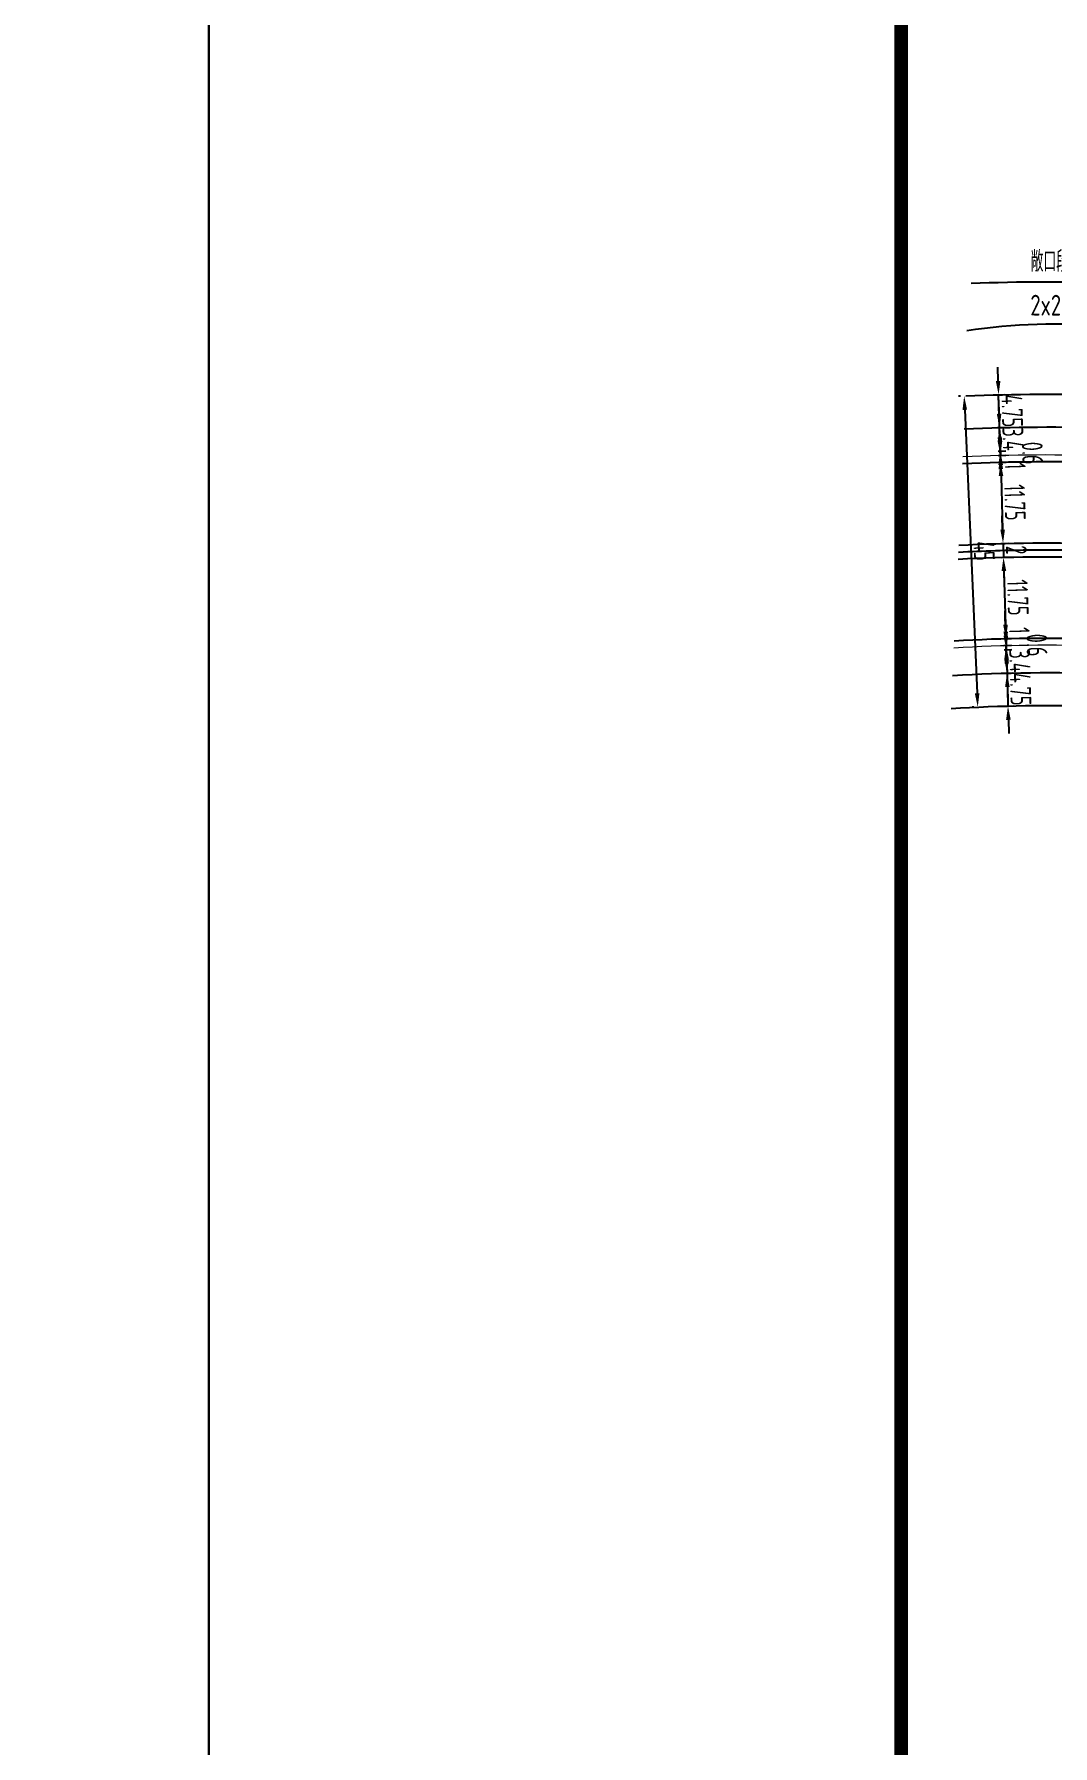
# Model space of a CAD drawing. Header units: millimetres. Extents: x -29538 to 115583, y -232866 to 15404.
# Drawn here: x 72775 to 77190, y -85841 to -78420 of the extents above; entities that cross this region are included whole.
import ezdxf

# ---------------------------------------------------------------- set-up
doc = ezdxf.new("R2010")
doc.units = ezdxf.units.MM
doc.header["$LTSCALE"] = 10
doc.header["$MEASUREMENT"] = 0
doc.linetypes.add('ACAD_ISO04W100', pattern=[30, 24, -3, 0, -3])
for name, color, linetype in [('HIDE_B', 7, 'Continuous'), ('zhix', 5, 'ACAD_ISO04W100'), ('分隔带', 3, 'Continuous'), ('图框', 7, 'Continuous'), ('标注', 4, 'Continuous'), ('路基边线', 1, 'Continuous'), ('路面边线', 7, 'Continuous')]:
    doc.layers.add(name, color=color, linetype=linetype)
doc.layers.add('隧道', color=6, linetype='Continuous', lineweight=5)
doc.styles.get("Standard").update_dxf_attribs({"font": 'gbenor.shx', "width": 0.75, "bigfont": 'gbcbig.shx'})
doc.dimstyles.get("Standard").update_dxf_attribs({"dimscale": 100, "dimtxt": 3, "dimasz": 2, "dimexe": 1, "dimexo": 1, "dimgap": 0.5, "dimtad": 1, "dimdec": 1, "dimlfac": 0.1, "dimdsep": 46, "dimtxsty": 'Standard', "dimcen": 0.5, "dimadec": 0, "dimazin": 0, "dimtfac": 1, "dimtdec": 1, "dimtofl": 0, "dimtmove": 2, "dimatfit": 3, "dimfxl": 0, "dimtolj": 1, "dimtzin": 0, "dimarcsym": 0})

# ---------------------------------------------------------------- blocks, each defined once
blk = doc.blocks.new('*D576')
at = {"layer": 'Defpoints', "color": 0, "linetype": 'ByBlock'}
for p in [(-9952743.92, 2543622.61), (-9952743.83, 2543621.5), (-9952755.55, 2543620.59)]:
    blk.add_point(p, dxfattribs=at)
at = {"layer": '标注', "linetype": 'ByBlock', "lineweight": -2}
for p, q in [((-9952743.9, 2543622.3), (-9952743.98, 2543623.41)), ((-9952755.61, 2543621.39), (-9952755.7, 2543622.5)), ((-9952753.64, 2543621.86), (-9952745.92, 2543622.46))]:
    blk.add_line(p, q, dxfattribs=at)
at = {"layer": '标注', "linetype": 'ByBlock'}
for points in [[(-9952753.67, 2543622.19), (-9952753.62, 2543621.53), (-9952755.64, 2543621.7)], [(-9952745.94, 2543622.79), (-9952745.89, 2543622.13), (-9952743.92, 2543622.61)]]:
    blk.add_solid(points, dxfattribs=at)
at = {"layer": '标注', "linetype": 'ByBlock', "insert": (-9952749.93, 2543624.05), "char_height": 3, "attachment_point": 5, "rotation": 4.4419}
blk.add_mtext('\\A1;11.75', dxfattribs=at)
blk = doc.blocks.new('*D577')
at = {"layer": 'Defpoints', "color": 0, "linetype": 'ByBlock'}
for p in [(-9952743.83, 2543621.5), (-9952741.93, 2543622.77), (-9952741.84, 2543621.66)]:
    blk.add_point(p, dxfattribs=at)
at = {"layer": '标注', "linetype": 'ByBlock', "lineweight": -2}
for p, q in [((-9952743.9, 2543622.3), (-9952743.98, 2543623.41)), ((-9952741.9, 2543622.45), (-9952741.99, 2543623.57)), ((-9952745.92, 2543622.46), (-9952747.91, 2543622.3)), ((-9952743.92, 2543622.61), (-9952741.93, 2543622.77)), ((-9952739.93, 2543622.92), (-9952737.94, 2543623.08))]:
    blk.add_line(p, q, dxfattribs=at)
at = {"layer": '标注', "linetype": 'ByBlock'}
for points in [[(-9952745.94, 2543622.79), (-9952745.89, 2543622.13), (-9952743.92, 2543622.61)], [(-9952739.96, 2543623.26), (-9952739.91, 2543622.59), (-9952741.93, 2543622.77)]]:
    blk.add_solid(points, dxfattribs=at)
at = {"layer": '标注', "linetype": 'ByBlock', "insert": (-9952743.07, 2543624.59), "char_height": 3, "attachment_point": 5, "rotation": 4.4419}
blk.add_mtext('\\A1;2', dxfattribs=at)
blk = doc.blocks.new('*D578')
at = {"layer": 'Defpoints', "color": 0, "linetype": 'ByBlock'}
for p in [(-9952730.21, 2543623.68), (-9952741.84, 2543621.66), (-9952730.13, 2543622.57)]:
    blk.add_point(p, dxfattribs=at)
at = {"layer": '标注', "linetype": 'ByBlock', "lineweight": -2}
for p, q in [((-9952741.9, 2543622.45), (-9952741.99, 2543623.57)), ((-9952739.93, 2543622.92), (-9952732.21, 2543623.52)), ((-9952730.19, 2543623.36), (-9952730.27, 2543624.48))]:
    blk.add_line(p, q, dxfattribs=at)
at = {"layer": '标注', "linetype": 'ByBlock'}
for points in [[(-9952732.23, 2543623.86), (-9952732.18, 2543623.19), (-9952730.21, 2543623.68)], [(-9952739.96, 2543623.26), (-9952739.91, 2543622.59), (-9952741.93, 2543622.77)]]:
    blk.add_solid(points, dxfattribs=at)
at = {"layer": '标注', "linetype": 'ByBlock', "insert": (-9952736.22, 2543625.12), "char_height": 3, "attachment_point": 5, "rotation": 4.4419}
blk.add_mtext('\\A1;11.75', dxfattribs=at)
blk = doc.blocks.new('*D579')
at = {"layer": 'Defpoints', "color": 0, "linetype": 'ByBlock'}
for p in [(-9952729.22, 2543623.76), (-9952730.13, 2543622.57), (-9952729.13, 2543622.64)]:
    blk.add_point(p, dxfattribs=at)
at = {"layer": '标注', "linetype": 'ByBlock', "lineweight": -2}
for p, q in [((-9952732.21, 2543623.52), (-9952734.2, 2543623.37)), ((-9952730.19, 2543623.36), (-9952730.27, 2543624.48)), ((-9952730.21, 2543623.68), (-9952729.22, 2543623.76)), ((-9952729.19, 2543623.44), (-9952729.28, 2543624.55)), ((-9952727.22, 2543623.91), (-9952725.23, 2543624.07))]:
    blk.add_line(p, q, dxfattribs=at)
at = {"layer": '标注', "linetype": 'ByBlock'}
for points in [[(-9952732.23, 2543623.86), (-9952732.18, 2543623.19), (-9952730.21, 2543623.68)], [(-9952727.25, 2543624.24), (-9952727.2, 2543623.58), (-9952729.22, 2543623.76)]]:
    blk.add_solid(points, dxfattribs=at)
at = {"layer": '标注', "linetype": 'ByBlock', "insert": (-9952731.47, 2543625.55), "char_height": 3, "attachment_point": 5, "rotation": 4.4419}
blk.add_mtext('\\A1;1', dxfattribs=at)
blk = doc.blocks.new('*D580')
at = {"layer": 'Defpoints', "color": 0, "linetype": 'ByBlock'}
for p in [(-9952728.62, 2543623.8), (-9952729.13, 2543622.64), (-9952728.53, 2543622.69)]:
    blk.add_point(p, dxfattribs=at)
at = {"layer": '标注', "linetype": 'ByBlock', "lineweight": -2}
for p, q in [((-9952731.21, 2543623.6), (-9952733.2, 2543623.45)), ((-9952729.19, 2543623.44), (-9952729.28, 2543624.55)), ((-9952729.22, 2543623.76), (-9952728.62, 2543623.8)), ((-9952728.59, 2543623.49), (-9952728.68, 2543624.6)), ((-9952726.62, 2543623.96), (-9952724.63, 2543624.11))]:
    blk.add_line(p, q, dxfattribs=at)
at = {"layer": '标注', "linetype": 'ByBlock'}
for points in [[(-9952731.24, 2543623.93), (-9952731.18, 2543623.27), (-9952729.22, 2543623.76)], [(-9952726.65, 2543624.29), (-9952726.6, 2543623.63), (-9952728.62, 2543623.8)]]:
    blk.add_solid(points, dxfattribs=at)
at = {"layer": '标注', "linetype": 'ByBlock', "insert": (-9952729.49, 2543628.19), "char_height": 3, "attachment_point": 5, "rotation": 4.4419}
blk.add_mtext('\\A1;0.6', dxfattribs=at)
blk = doc.blocks.new('*D581')
at = {"layer": 'Defpoints', "color": 0, "linetype": 'ByBlock'}
for p in [(-9952756.63, 2543621.63), (-9952756.55, 2543620.51), (-9952755.55, 2543620.59)]:
    blk.add_point(p, dxfattribs=at)
at = {"layer": '标注', "linetype": 'ByBlock', "lineweight": -2}
for p, q in [((-9952758.63, 2543621.47), (-9952760.62, 2543621.32)), ((-9952756.61, 2543621.31), (-9952756.69, 2543622.42)), ((-9952755.64, 2543621.7), (-9952756.63, 2543621.63)), ((-9952755.61, 2543621.39), (-9952755.7, 2543622.5)), ((-9952753.64, 2543621.86), (-9952751.65, 2543622.01))]:
    blk.add_line(p, q, dxfattribs=at)
at = {"layer": '标注', "linetype": 'ByBlock'}
for points in [[(-9952758.65, 2543621.8), (-9952758.6, 2543621.14), (-9952756.63, 2543621.63)], [(-9952753.67, 2543622.19), (-9952753.62, 2543621.53), (-9952755.64, 2543621.7)]]:
    blk.add_solid(points, dxfattribs=at)
at = {"layer": '标注', "linetype": 'ByBlock', "insert": (-9952755.2, 2543623.84), "char_height": 3, "attachment_point": 5, "rotation": 4.4419}
blk.add_mtext('\\A1;1', dxfattribs=at)
blk = doc.blocks.new('*D582')
at = {"layer": 'Defpoints', "color": 0, "linetype": 'ByBlock'}
for p in [(-9952757.23, 2543621.58), (-9952757.14, 2543620.47), (-9952756.55, 2543620.51)]:
    blk.add_point(p, dxfattribs=at)
at = {"layer": '标注', "linetype": 'ByBlock', "lineweight": -2}
for p, q in [((-9952759.23, 2543621.43), (-9952761.22, 2543621.27)), ((-9952757.21, 2543621.27), (-9952757.29, 2543622.38)), ((-9952756.63, 2543621.63), (-9952757.23, 2543621.58)), ((-9952756.61, 2543621.31), (-9952756.69, 2543622.42)), ((-9952754.64, 2543621.78), (-9952752.65, 2543621.94))]:
    blk.add_line(p, q, dxfattribs=at)
at = {"layer": '标注', "linetype": 'ByBlock'}
for points in [[(-9952759.25, 2543621.76), (-9952759.2, 2543621.09), (-9952757.23, 2543621.58)], [(-9952754.66, 2543622.11), (-9952754.61, 2543621.45), (-9952756.63, 2543621.63)]]:
    blk.add_solid(points, dxfattribs=at)
at = {"layer": '标注', "linetype": 'ByBlock', "insert": (-9952757.17, 2543626.24), "char_height": 3, "attachment_point": 5, "rotation": 4.4419}
blk.add_mtext('\\A1;0.6', dxfattribs=at)
blk = doc.blocks.new('*D583')
at = {"layer": 'Defpoints', "color": 0, "linetype": 'ByBlock'}
for p in [(-9952760.62, 2543621.32), (-9952760.53, 2543620.2), (-9952757.14, 2543620.47)]:
    blk.add_point(p, dxfattribs=at)
at = {"layer": '标注', "linetype": 'ByBlock', "lineweight": -2}
for p, q in [((-9952762.61, 2543621.16), (-9952764.61, 2543621.01)), ((-9952760.6, 2543621), (-9952760.68, 2543622.11)), ((-9952757.23, 2543621.58), (-9952760.62, 2543621.32)), ((-9952757.21, 2543621.27), (-9952757.29, 2543622.38)), ((-9952755.24, 2543621.74), (-9952753.24, 2543621.89))]:
    blk.add_line(p, q, dxfattribs=at)
at = {"layer": '标注', "linetype": 'ByBlock'}
for points in [[(-9952762.64, 2543621.49), (-9952762.59, 2543620.83), (-9952760.62, 2543621.32)], [(-9952755.26, 2543622.07), (-9952755.21, 2543621.4), (-9952757.23, 2543621.58)]]:
    blk.add_solid(points, dxfattribs=at)
at = {"layer": '标注', "linetype": 'ByBlock', "insert": (-9952759.07, 2543623.34), "char_height": 3, "attachment_point": 5, "rotation": 4.4419}
blk.add_mtext('\\A1;3.4', dxfattribs=at)
blk = doc.blocks.new('*D584')
at = {"layer": 'Defpoints', "color": 0, "linetype": 'ByBlock'}
for p in [(-9952765.36, 2543620.95), (-9952765.27, 2543619.84), (-9952760.53, 2543620.2)]:
    blk.add_point(p, dxfattribs=at)
at = {"layer": '标注', "linetype": 'ByBlock', "lineweight": -2}
for p, q in [((-9952765.33, 2543620.63), (-9952765.42, 2543621.75)), ((-9952760.62, 2543621.32), (-9952765.36, 2543620.95)), ((-9952760.6, 2543621), (-9952760.68, 2543622.11)), ((-9952758.63, 2543621.47), (-9952756.63, 2543621.63)), ((-9952767.35, 2543620.79), (-9952769.34, 2543620.64))]:
    blk.add_line(p, q, dxfattribs=at)
at = {"layer": '标注', "linetype": 'ByBlock'}
for points in [[(-9952767.38, 2543621.13), (-9952767.32, 2543620.46), (-9952765.36, 2543620.95)], [(-9952758.65, 2543621.8), (-9952758.6, 2543621.14), (-9952760.62, 2543621.32)]]:
    blk.add_solid(points, dxfattribs=at)
at = {"layer": '标注', "linetype": 'ByBlock', "insert": (-9952763.14, 2543623.03), "char_height": 3, "attachment_point": 5, "rotation": 4.4419}
blk.add_mtext('\\A1;4.75', dxfattribs=at)
blk = doc.blocks.new('*D585')
at = {"layer": 'Defpoints', "color": 0, "linetype": 'ByBlock'}
for p in [(-9952725.23, 2543624.07), (-9952728.53, 2543622.69), (-9952725.14, 2543622.95)]:
    blk.add_point(p, dxfattribs=at)
at = {"layer": '标注', "linetype": 'ByBlock', "lineweight": -2}
for p, q in [((-9952730.61, 2543623.65), (-9952732.61, 2543623.49)), ((-9952728.59, 2543623.49), (-9952728.68, 2543624.6)), ((-9952728.62, 2543623.8), (-9952725.23, 2543624.07)), ((-9952725.2, 2543623.75), (-9952725.29, 2543624.86)), ((-9952723.23, 2543624.22), (-9952721.24, 2543624.38))]:
    blk.add_line(p, q, dxfattribs=at)
at = {"layer": '标注', "linetype": 'ByBlock'}
for points in [[(-9952730.64, 2543623.98), (-9952730.59, 2543623.32), (-9952728.62, 2543623.8)], [(-9952723.26, 2543624.55), (-9952723.21, 2543623.89), (-9952725.23, 2543624.07)]]:
    blk.add_solid(points, dxfattribs=at)
at = {"layer": '标注', "linetype": 'ByBlock', "insert": (-9952727.07, 2543625.83), "char_height": 3, "attachment_point": 5, "rotation": 4.4419}
blk.add_mtext('\\A1;3.4', dxfattribs=at)
blk = doc.blocks.new('*D586')
at = {"layer": 'Defpoints', "color": 0, "linetype": 'ByBlock'}
for p in [(-9952720.49, 2543624.43), (-9952725.14, 2543622.95), (-9952720.41, 2543623.32)]:
    blk.add_point(p, dxfattribs=at)
at = {"layer": '标注', "linetype": 'ByBlock', "lineweight": -2}
for p, q in [((-9952727.22, 2543623.91), (-9952729.22, 2543623.76)), ((-9952725.2, 2543623.75), (-9952725.29, 2543624.86)), ((-9952725.23, 2543624.07), (-9952720.49, 2543624.43)), ((-9952720.47, 2543624.12), (-9952720.55, 2543625.23)), ((-9952718.5, 2543624.59), (-9952716.5, 2543624.74))]:
    blk.add_line(p, q, dxfattribs=at)
at = {"layer": '标注', "linetype": 'ByBlock'}
for points in [[(-9952727.25, 2543624.24), (-9952727.2, 2543623.58), (-9952725.23, 2543624.07)], [(-9952718.52, 2543624.92), (-9952718.47, 2543624.26), (-9952720.49, 2543624.43)]]:
    blk.add_solid(points, dxfattribs=at)
at = {"layer": '标注', "linetype": 'ByBlock', "insert": (-9952723.01, 2543626.14), "char_height": 3, "attachment_point": 5, "rotation": 4.4419}
blk.add_mtext('\\A1;4.75', dxfattribs=at)
blk = doc.blocks.new('*D587')
at = {"layer": 'Defpoints', "color": 0, "linetype": 'ByBlock'}
for p in [(-9952720.15, 2543620.33), (-9952720.13, 2543620.08), (-9952764.97, 2543616.25)]:
    blk.add_point(p, dxfattribs=at)
at = {"layer": '标注', "linetype": 'ByBlock', "lineweight": -2}
for p, q in [((-9952762.95, 2543616.18), (-9952722.12, 2543619.9)), ((-9952720.08, 2543619.53), (-9952720.06, 2543619.28)), ((-9952764.9, 2543615.45), (-9952764.87, 2543615.2))]:
    blk.add_line(p, q, dxfattribs=at)
at = {"layer": '标注', "linetype": 'ByBlock'}
for points in [[(-9952722.15, 2543620.23), (-9952722.09, 2543619.56), (-9952720.13, 2543620.08)], [(-9952762.98, 2543616.51), (-9952762.92, 2543615.85), (-9952764.94, 2543616)]]:
    blk.add_solid(points, dxfattribs=at)
at = {"layer": '标注', "linetype": 'ByBlock', "insert": (-9952742.71, 2543619.93), "char_height": 3, "attachment_point": 5, "rotation": 5.1993}
blk.add_mtext('\\A1;45', dxfattribs=at)
blk = doc.blocks.new('ac')
at = {"layer": 'zhix', "flags": 128}
blk.add_lwpolyline([(-9952742.37, 2543616.24, -0.021398), (-9952743.57, 2543637.6), (-9952743.58, 2543638.6), (-9952743.59, 2543639.6), (-9952743.59, 2543640.6), (-9952743.59, 2543641.6), (-9952743.58, 2543642.6), (-9952743.58, 2543643.6), (-9952743.57, 2543644.6), (-9952743.55, 2543645.6), (-9952743.53, 2543646.6), (-9952743.51, 2543647.6), (-9952743.48, 2543648.6), (-9952743.46, 2543649.6), (-9952743.42, 2543650.6), (-9952743.39, 2543651.6), (-9952743.35, 2543652.59), (-9952743.31, 2543653.59), (-9952743.26, 2543654.59), (-9952743.21, 2543655.59), (-9952743.16, 2543656.59), (-9952743.11, 2543657.59), (-9952743.05, 2543658.59), (-9952742.99, 2543659.59), (-9952742.93, 2543660.58), (-9952742.87, 2543661.58), (-9952742.8, 2543662.58), (-9952742.73, 2543663.58), (-9952742.66, 2543664.57), (-9952742.58, 2543665.57), (-9952742.51, 2543666.57), (-9952742.43, 2543667.57), (-9952742.34, 2543668.56), (-9952742.26, 2543669.56), (-9952742.17, 2543670.55), (-9952742.08, 2543671.55), (-9952741.99, 2543672.55), (-9952741.9, 2543673.54), (-9952741.81, 2543674.54), (-9952741.71, 2543675.53), (-9952741.61, 2543676.53), (-9952741.51, 2543677.52), (-9952741.41, 2543678.52), (-9952741.31, 2543679.51), (-9952741.2, 2543680.51), (-9952741.1, 2543681.5), (-9952740.99, 2543682.5), (-9952740.88, 2543683.49), (-9952740.77, 2543684.48), (-9952740.66, 2543685.48), (-9952740.54, 2543686.47), (-9952740.43, 2543687.46), (-9952740.31, 2543688.46), (-9952740.2, 2543689.45), (-9952740.08, 2543690.44), (-9952739.96, 2543691.44), (-9952739.84, 2543692.43), (-9952739.72, 2543693.42), (-9952739.6, 2543694.42), (-9952739.48, 2543695.41), (-9952739.36, 2543696.4), (-9952739.23, 2543697.39), (-9952739.11, 2543698.38), (-9952738.99, 2543699.38), (-9952738.86, 2543700.37), (-9952738.74, 2543701.36), (-9952738.61, 2543702.35), (-9952738.48, 2543703.35), (-9952738.36, 2543704.34), (-9952738.23, 2543705.33), (-9952738.11, 2543706.32), (-9952737.98, 2543707.31), (-9952712.84, 2543904.76)], format="xyb", dxfattribs=at)
at = {"layer": '分隔带', "flags": 128}
for points in [[(-9952743.37, 2543616.24, -0.0213), (-9952744.57, 2543637.59)], [(-9952741.36, 2543616.24, -0.021497), (-9952742.57, 2543637.61)], [(-9952760.2, 2543616.24, -0.019769), (-9952761.32, 2543637.38)], [(-9952724.52, 2543616.24, -0.02423), (-9952725.83, 2543638.7)]]:
    blk.add_lwpolyline(points, format="xyb", dxfattribs=at)
at = {"layer": '标注', "linetype": 'ByBlock', "flags": 128}
blk.add_lwpolyline([(-9952781.28, 2543616.24, -0.018103), (-9952782.31, 2543637.12)], format="xyb", dxfattribs=at)
at = {"layer": '标注'}
blk.add_arc((-9952687.37, 2543633), 88.67, 177.9104, 191.0953, dxfattribs=at)
at = {"layer": '路基边线', "flags": 128}
for points in [[(-9952764.97, 2543616.24, -0.01937), (-9952766.06, 2543637.32)], [(-9952719.74, 2543616.24, -0.023606), (-9952721.07, 2543637.67)]]:
    blk.add_lwpolyline(points, format="xyb", dxfattribs=at)
at = {"layer": '路面边线', "flags": 128}
for points in [[(-9952755.18, 2543616.24, -0.020206), (-9952756.32, 2543637.44)], [(-9952729.55, 2543616.24, -0.02272), (-9952730.82, 2543637.76)]]:
    blk.add_lwpolyline(points, format="xyb", dxfattribs=at)
at = {"layer": '隧道', "flags": 128}
for points in [[(-9952756.18, 2543616.24, -0.020117), (-9952757.32, 2543637.43)], [(-9952728.54, 2543616.24, -0.02283), (-9952729.82, 2543637.77)]]:
    blk.add_lwpolyline(points, format="xyb", dxfattribs=at)
at = {"layer": '标注', "color": 7, "width": 0.85}
for s, p in [('敞口段,175m', (-9952783.33, 2543624.75)), ('2x25', (-9952777.02, 2543624.99))]:
    blk.add_text(s, height=3, rotation=92.5495, dxfattribs=at).set_placement(p)
at = {"layer": '标注', "linetype": 'ByBlock'}
for base, p1, p2, angle, picture, middle in [((-9952757.23, 2543621.58), (-9952756.55, 2543620.51), (-9952757.14, 2543620.47), 184.4419, '*D582', (-9952757.17, 2543626.24)), ((-9952728.62, 2543623.8), (-9952729.13, 2543622.64), (-9952728.53, 2543622.69), 4.4419, '*D580', (-9952729.49, 2543628.19)), ((-9952756.63, 2543621.63), (-9952755.55, 2543620.59), (-9952756.55, 2543620.51), 184.4419, '*D581', (-9952755.2, 2543623.84)), ((-9952729.22, 2543623.76), (-9952730.13, 2543622.57), (-9952729.13, 2543622.64), 4.4419, '*D579', (-9952731.47, 2543625.55))]:
    dim = blk.add_linear_dim(base=base, p1=p1, p2=p2, angle=angle, dimstyle='Standard', dxfattribs=at)
    dim.commit()
    dim.dimension.update_dxf_attribs({"geometry": picture, "text_midpoint": middle, "dimtype": 129})
for p1, p2, distance, picture, middle in [((-9952725.14, 2543622.95), (-9952720.41, 2543623.32), 1.12, '*D586', (-9952723.01, 2543626.14)), ((-9952755.55, 2543620.59), (-9952743.83, 2543621.5), 1.12, '*D576', (-9952749.93, 2543624.05)), ((-9952743.83, 2543621.5), (-9952741.84, 2543621.66), 1.12, '*D577', (-9952743.07, 2543624.59)), ((-9952741.84, 2543621.66), (-9952730.13, 2543622.57), 1.12, '*D578', (-9952736.22, 2543625.12)), ((-9952728.53, 2543622.69), (-9952725.14, 2543622.95), 1.12, '*D585', (-9952727.07, 2543625.83)), ((-9952760.53, 2543620.2), (-9952765.27, 2543619.84), -1.12, '*D584', (-9952763.14, 2543623.03)), ((-9952757.14, 2543620.47), (-9952760.53, 2543620.2), -1.12, '*D583', (-9952759.07, 2543623.34)), ((-9952764.97, 2543616.25), (-9952720.15, 2543620.33), -0.25, '*D587', (-9952742.71, 2543619.93))]:
    dim = blk.add_aligned_dim(p1=p1, p2=p2, distance=distance, dimstyle='Standard', dxfattribs=at)
    dim.commit()
    dim.dimension.update_dxf_attribs({"geometry": picture, "text_midpoint": middle})
blk = doc.blocks.new('zx')
at = {"layer": '标注', "linetype": 'ByBlock', "xscale": 29.99999999999998, "yscale": 29.99999999999998, "zscale": 29.99999999999998, "rotation": 267.2929497497675}
blk.add_blockref('ac', (-90141045.2, -294670498.8), dxfattribs=at)

msp = doc.modelspace()

# ---------------------------------------------------------------- linework, layer by layer
at = {"layer": 'HIDE_B', "flags": 128}
msp.add_lwpolyline([(76532.6, -92425.77), (76532.6, -92425.77), (76532.6, -92425.77), (76532.6, -65725.77), (76532.6, -65725.77), (76532.6, -65725.77), (114532.6, -65725.77), (114532.6, -65725.77), (114532.6, -65725.77), (114532.6, -65725.77), (114532.6, -65725.77), (114532.6, -65725.77), (114532.6, -92425.77), (114532.6, -92425.77), (76532.6, -92425.77)], close=True, dxfattribs=at)
at = {"layer": '图框', "linetype": 'Continuous'}
msp.add_lwpolyline([(73532.6, -94425.77), (73532.6, -64725.77)], dxfattribs=at)
at = {"layer": '图框', "linetype": 'Continuous', "const_width": 60}
msp.add_lwpolyline([(114532.6, -65725.77), (76532.6, -65725.77), (76532.6, -93425.77), (114532.6, -93425.77), (114532.6, -65725.77)], dxfattribs=at)
at = {"layer": '标注'}
msp.add_lwpolyline([(-20766.26, -35766.07), (73532.6, -35766.07), (73532.6, -226179.33), (-20766.26, -226179.33)], close=True, dxfattribs=at)

# ---------------------------------------------------------------- block references
msp.add_blockref('zx', (-107356.53, -55239.7))

doc.saveas('drawing.dxf')
